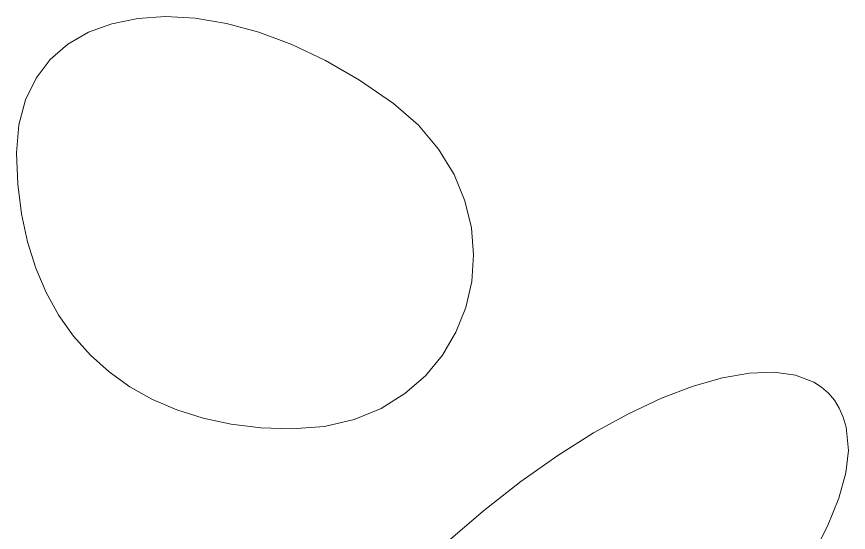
# Model space of a CAD drawing. Header units: millimetres. Extents: x -199 to 251, y -179 to 271.
# Drawn here: x 106.84 to 116.64, y 234.38 to 240.46 of the extents above; entities that cross this region are included whole.
import ezdxf

# ---------------------------------------------------------------- set-up
doc = ezdxf.new("R2010")
doc.units = ezdxf.units.MM
doc.header["$MEASUREMENT"] = 0
doc.layers.add('Camada 1', color=7, linetype='Continuous')

msp = doc.modelspace()

# ---------------------------------------------------------------- linework, layer by layer
at = {"layer": 'Camada 1', "color": 250, "lineweight": 18}
for points, knots in [([(111.9921, 238.5973), (111.9921, 238.5973), (111.8097, 238.896), (111.8097, 238.896), (111.8097, 238.896), (111.8097, 238.896), (111.5717, 239.1768), (111.5717, 239.1768), (111.5717, 239.1768), (111.5717, 239.1768), (111.2763, 239.434), (111.2763, 239.434), (111.2763, 239.434), (111.2763, 239.434), (110.8779, 239.7091), (110.8779, 239.7091), (110.8779, 239.7091), (110.8779, 239.7091), (110.4783, 239.9404), (110.4783, 239.9404), (110.4783, 239.9404), (110.4783, 239.9404), (110.0813, 240.1285), (110.0813, 240.1285), (110.0813, 240.1285), (110.0813, 240.1285), (109.6905, 240.2736), (109.6905, 240.2736), (109.6905, 240.2736), (109.6905, 240.2736), (109.3096, 240.3764), (109.3096, 240.3764), (109.3096, 240.3764), (109.3096, 240.3764), (108.9424, 240.4373), (108.9424, 240.4373), (108.9424, 240.4373), (108.9424, 240.4373), (108.5925, 240.4568), (108.5925, 240.4568), (108.5925, 240.4568), (108.5925, 240.4568), (108.2637, 240.4355), (108.2637, 240.4355), (108.2637, 240.4355), (108.2637, 240.4355), (107.9597, 240.3737), (107.9597, 240.3737), (107.9597, 240.3737), (107.9597, 240.3737), (107.6842, 240.272), (107.6842, 240.272), (107.6842, 240.272), (107.6842, 240.272), (107.4409, 240.1308), (107.4409, 240.1308), (107.4409, 240.1308), (107.4409, 240.1308), (107.2335, 239.9508), (107.2335, 239.9508), (107.2335, 239.9508), (107.2335, 239.9508), (107.0657, 239.7323), (107.0657, 239.7323), (107.0657, 239.7323), (107.0657, 239.7323), (106.9413, 239.4758), (106.9413, 239.4758), (106.9413, 239.4758), (106.9413, 239.4758), (106.8639, 239.1818), (106.8639, 239.1818), (106.8639, 239.1818), (106.8639, 239.1818), (106.8373, 238.8508), (106.8373, 238.8508), (106.8373, 238.8508), (106.8373, 238.8508), (106.8517, 238.4822), (106.8517, 238.4822), (106.8517, 238.4822), (106.8517, 238.4822), (106.8943, 238.1325), (106.8943, 238.1325), (106.8943, 238.1325), (106.8943, 238.1325), (106.9646, 237.8023), (106.9646, 237.8023), (106.9646, 237.8023), (106.9646, 237.8023), (107.0618, 237.4923), (107.0618, 237.4923), (107.0618, 237.4923), (107.0618, 237.4923), (107.1852, 237.2031), (107.1852, 237.2031), (107.1852, 237.2031), (107.1852, 237.2031), (107.3341, 236.9356), (107.3341, 236.9356), (107.3341, 236.9356), (107.3341, 236.9356), (107.508, 236.6902), (107.508, 236.6902), (107.508, 236.6902), (107.508, 236.6902), (107.706, 236.4678), (107.706, 236.4678), (107.706, 236.4678), (107.706, 236.4678), (107.9277, 236.269), (107.9277, 236.269), (107.9277, 236.269), (107.9277, 236.269), (108.1721, 236.0945), (108.1721, 236.0945), (108.1721, 236.0945), (108.1721, 236.0945), (108.4387, 235.945), (108.4387, 235.945), (108.4387, 235.945), (108.4387, 235.945), (108.7268, 235.8211), (108.7268, 235.8211), (108.7268, 235.8211), (108.7268, 235.8211), (109.0357, 235.7236), (109.0357, 235.7236), (109.0357, 235.7236), (109.0357, 235.7236), (109.3648, 235.653), (109.3648, 235.653), (109.3648, 235.653), (109.3648, 235.653), (109.7133, 235.6102), (109.7133, 235.6102), (109.7133, 235.6102), (109.7133, 235.6102), (110.0806, 235.5958), (110.0806, 235.5958), (110.0806, 235.5958), (110.0806, 235.5958), (110.4652, 235.6246), (110.4652, 235.6246), (110.4652, 235.6246), (110.4652, 235.6246), (110.8164, 235.7074), (110.8164, 235.7074), (110.8164, 235.7074), (110.8164, 235.7074), (111.1327, 235.8386), (111.1327, 235.8386), (111.1327, 235.8386), (111.1327, 235.8386), (111.4123, 236.0128), (111.4123, 236.0128), (111.4123, 236.0128), (111.4123, 236.0128), (111.6534, 236.2243), (111.6534, 236.2243), (111.6534, 236.2243), (111.6534, 236.2243), (111.8544, 236.4676), (111.8544, 236.4676), (111.8544, 236.4676), (111.8544, 236.4676), (112.0136, 236.7372), (112.0136, 236.7372), (112.0136, 236.7372), (112.0136, 236.7372), (112.1291, 237.0276), (112.1291, 237.0276), (112.1291, 237.0276), (112.1291, 237.0276), (112.1992, 237.3333), (112.1992, 237.3333), (112.1992, 237.3333), (112.1992, 237.3333), (112.2224, 237.6486), (112.2224, 237.6486), (112.2224, 237.6486), (112.2224, 237.6486), (112.1967, 237.968), (112.1967, 237.968), (112.1967, 237.968), (112.1967, 237.968), (112.1205, 238.2861), (112.1205, 238.2861), (112.1205, 238.2861), (112.1205, 238.2861), (111.9921, 238.5973), (111.9921, 238.5973)], [0, 0, 0, 0, 0.020408, 0.020408, 0.020408, 0.020408, 0.040816, 0.040816, 0.040816, 0.040816, 0.061224, 0.061224, 0.061224, 0.061224, 0.081633, 0.081633, 0.081633, 0.081633, 0.102041, 0.102041, 0.102041, 0.102041, 0.122449, 0.122449, 0.122449, 0.122449, 0.142857, 0.142857, 0.142857, 0.142857, 0.163265, 0.163265, 0.163265, 0.163265, 0.183673, 0.183673, 0.183673, 0.183673, 0.204082, 0.204082, 0.204082, 0.204082, 0.22449, 0.22449, 0.22449, 0.22449, 0.244898, 0.244898, 0.244898, 0.244898, 0.265306, 0.265306, 0.265306, 0.265306, 0.285714, 0.285714, 0.285714, 0.285714, 0.306122, 0.306122, 0.306122, 0.306122, 0.326531, 0.326531, 0.326531, 0.326531, 0.346939, 0.346939, 0.346939, 0.346939, 0.367347, 0.367347, 0.367347, 0.367347, 0.387755, 0.387755, 0.387755, 0.387755, 0.408163, 0.408163, 0.408163, 0.408163, 0.428571, 0.428571, 0.428571, 0.428571, 0.44898, 0.44898, 0.44898, 0.44898, 0.469388, 0.469388, 0.469388, 0.469388, 0.489796, 0.489796, 0.489796, 0.489796, 0.510204, 0.510204, 0.510204, 0.510204, 0.530612, 0.530612, 0.530612, 0.530612, 0.55102, 0.55102, 0.55102, 0.55102, 0.571429, 0.571429, 0.571429, 0.571429, 0.591837, 0.591837, 0.591837, 0.591837, 0.612245, 0.612245, 0.612245, 0.612245, 0.632653, 0.632653, 0.632653, 0.632653, 0.653061, 0.653061, 0.653061, 0.653061, 0.673469, 0.673469, 0.673469, 0.673469, 0.693878, 0.693878, 0.693878, 0.693878, 0.714286, 0.714286, 0.714286, 0.714286, 0.734694, 0.734694, 0.734694, 0.734694, 0.755102, 0.755102, 0.755102, 0.755102, 0.77551, 0.77551, 0.77551, 0.77551, 0.795918, 0.795918, 0.795918, 0.795918, 0.816327, 0.816327, 0.816327, 0.816327, 0.836735, 0.836735, 0.836735, 0.836735, 0.857143, 0.857143, 0.857143, 0.857143, 0.877551, 0.877551, 0.877551, 0.877551, 0.897959, 0.897959, 0.897959, 0.897959, 0.918367, 0.918367, 0.918367, 0.918367, 0.938776, 0.938776, 0.938776, 0.938776, 0.959184, 0.959184, 0.959184, 0.959184, 1, 1, 1, 1]), ([(115.7465, 233.346), (115.7465, 233.346), (115.9964, 233.726), (115.9964, 233.726), (115.9964, 233.726), (115.9964, 233.726), (116.2129, 234.0957), (116.2129, 234.0957), (116.2129, 234.0957), (116.2129, 234.0957), (116.3908, 234.4489), (116.3908, 234.4489), (116.3908, 234.4489), (116.3908, 234.4489), (116.5244, 234.7789), (116.5244, 234.7789), (116.5244, 234.7789), (116.5244, 234.7789), (116.6086, 235.0791), (116.6086, 235.0791), (116.6086, 235.0791), (116.6086, 235.0791), (116.6378, 235.343), (116.6378, 235.343), (116.6378, 235.343), (116.6378, 235.343), (116.6106, 235.6176), (116.6106, 235.6176), (116.6106, 235.6176), (116.6106, 235.6176), (116.5772, 235.7363), (116.5772, 235.7363), (116.5772, 235.7363), (116.5772, 235.7363), (116.5313, 235.8427), (116.5313, 235.8427), (116.5313, 235.8427), (116.5313, 235.8427), (116.4732, 235.937), (116.4732, 235.937), (116.4732, 235.937), (116.4732, 235.937), (116.4034, 236.0192), (116.4034, 236.0192), (116.4034, 236.0192), (116.4034, 236.0192), (116.3223, 236.0894), (116.3223, 236.0894), (116.3223, 236.0894), (116.3223, 236.0894), (116.2303, 236.1478), (116.2303, 236.1478), (116.2303, 236.1478), (116.2303, 236.1478), (116.0155, 236.2294), (116.0155, 236.2294), (116.0155, 236.2294), (116.0155, 236.2294), (115.7624, 236.2647), (115.7624, 236.2647), (115.7624, 236.2647), (115.7624, 236.2647), (115.4747, 236.2545), (115.4747, 236.2545), (115.4747, 236.2545), (115.4747, 236.2545), (115.1556, 236.1997), (115.1556, 236.1997), (115.1556, 236.1997), (115.1556, 236.1997), (114.8088, 236.101), (114.8088, 236.101), (114.8088, 236.101), (114.8088, 236.101), (114.4376, 235.9593), (114.4376, 235.9593), (114.4376, 235.9593), (114.4376, 235.9593), (114.0456, 235.7753), (114.0456, 235.7753), (114.0456, 235.7753), (114.0456, 235.7753), (113.6361, 235.5499), (113.6361, 235.5499), (113.6361, 235.5499), (113.6361, 235.5499), (113.2127, 235.2837), (113.2127, 235.2837), (113.2127, 235.2837), (113.2127, 235.2837), (112.7789, 234.9778), (112.7789, 234.9778), (112.7789, 234.9778), (112.7789, 234.9778), (112.338, 234.6327), (112.338, 234.6327), (112.338, 234.6327), (112.338, 234.6327), (111.8937, 234.2495), (111.8937, 234.2495), (111.8937, 234.2495), (111.8937, 234.2495), (111.4064, 233.7786), (111.4064, 233.7786), (111.4064, 233.7786), (111.4064, 233.7786), (110.9676, 233.2923), (110.9676, 233.2923), (110.9676, 233.2923), (110.9676, 233.2923), (110.5824, 232.7993), (110.5824, 232.7993), (110.5824, 232.7993), (110.5824, 232.7993), (110.2558, 232.3078), (110.2558, 232.3078), (110.2558, 232.3078), (110.2558, 232.3078), (109.9929, 231.8262), (109.9929, 231.8262), (109.9929, 231.8262), (109.9929, 231.8262), (109.7988, 231.3631), (109.7988, 231.3631), (109.7988, 231.3631), (109.7988, 231.3631), (109.7292, 231.141), (109.7292, 231.141), (109.7292, 231.141), (109.7292, 231.141), (109.6787, 230.9267), (109.6787, 230.9267), (109.6787, 230.9267), (109.6787, 230.9267), (109.6479, 230.7212), (109.6479, 230.7212), (109.6479, 230.7212), (109.6479, 230.7212), (109.6375, 230.5256), (109.6375, 230.5256), (109.6375, 230.5256), (109.6375, 230.5256), (109.6155, 230.1688), (109.6155, 230.1688), (109.6155, 230.1688), (109.6155, 230.1688), (109.5522, 229.801), (109.5522, 229.801), (109.5522, 229.801), (109.5522, 229.801), (109.4524, 229.4327), (109.4524, 229.4327), (109.4524, 229.4327), (109.4524, 229.4327), (109.3202, 229.0744), (109.3202, 229.0744), (109.3202, 229.0744), (109.3202, 229.0744), (109.1603, 228.7368), (109.1603, 228.7368), (109.1603, 228.7368), (109.1603, 228.7368), (108.9768, 228.4303), (108.9768, 228.4303), (108.9768, 228.4303), (108.9768, 228.4303), (108.7744, 228.1654), (108.7744, 228.1654), (108.7744, 228.1654), (108.7744, 228.1654), (108.5573, 227.9527), (108.5573, 227.9527), (108.5573, 227.9527), (108.5573, 227.9527), (108.3445, 227.7567), (108.3445, 227.7567), (108.3445, 227.7567), (108.3445, 227.7567), (108.154, 227.5394), (108.154, 227.5394), (108.154, 227.5394), (108.154, 227.5394), (107.9896, 227.3079), (107.9896, 227.3079), (107.9896, 227.3079), (107.9896, 227.3079), (107.8546, 227.0694), (107.8546, 227.0694), (107.8546, 227.0694), (107.8546, 227.0694), (107.7529, 226.8313), (107.7529, 226.8313), (107.7529, 226.8313), (107.7529, 226.8313), (107.6879, 226.6006), (107.6879, 226.6006), (107.6879, 226.6006), (107.6879, 226.6006), (107.6631, 226.3847), (107.6631, 226.3847), (107.6631, 226.3847), (107.6631, 226.3847), (107.6823, 226.1908), (107.6823, 226.1908), (107.6823, 226.1908), (107.6823, 226.1908), (107.7122, 226.1137), (107.7122, 226.1137), (107.7122, 226.1137), (107.7122, 226.1137), (107.7592, 226.0629), (107.7592, 226.0629), (107.7592, 226.0629), (107.7592, 226.0629), (107.8221, 226.0374), (107.8221, 226.0374), (107.8221, 226.0374), (107.8221, 226.0374), (107.9, 226.0365), (107.9, 226.0365), (107.9, 226.0365), (107.9, 226.0365), (107.9918, 226.0595), (107.9918, 226.0595), (107.9918, 226.0595), (107.9918, 226.0595), (108.0966, 226.1056), (108.0966, 226.1056), (108.0966, 226.1056), (108.0966, 226.1056), (108.3412, 226.2641), (108.3412, 226.2641), (108.3412, 226.2641), (108.3412, 226.2641), (108.6256, 226.506), (108.6256, 226.506), (108.6256, 226.506), (108.6256, 226.506), (108.9417, 226.8251), (108.9417, 226.8251), (108.9417, 226.8251), (108.9417, 226.8251), (109.2817, 227.2154), (109.2817, 227.2154), (109.2817, 227.2154), (109.2817, 227.2154), (109.6375, 227.6708), (109.6375, 227.6708), (109.6375, 227.6708), (109.6375, 227.6708), (110.0137, 228.1521), (110.0137, 228.1521), (110.0137, 228.1521), (110.0137, 228.1521), (110.4122, 228.6169), (110.4122, 228.6169), (110.4122, 228.6169), (110.4122, 228.6169), (110.8211, 229.054), (110.8211, 229.054), (110.8211, 229.054), (110.8211, 229.054), (111.228, 229.4522), (111.228, 229.4522), (111.228, 229.4522), (111.228, 229.4522), (111.621, 229.7999), (111.621, 229.7999), (111.621, 229.7999), (111.621, 229.7999), (111.9878, 230.086), (111.9878, 230.086), (111.9878, 230.086), (111.9878, 230.086), (112.3163, 230.2991), (112.3163, 230.2991), (112.3163, 230.2991), (112.3163, 230.2991), (112.5944, 230.4279), (112.5944, 230.4279), (112.5944, 230.4279), (112.5944, 230.4279), (112.8823, 230.5495), (112.8823, 230.5495), (112.8823, 230.5495), (112.8823, 230.5495), (113.1906, 230.7264), (113.1906, 230.7264), (113.1906, 230.7264), (113.1906, 230.7264), (113.514, 230.952), (113.514, 230.952), (113.514, 230.952), (113.514, 230.952), (113.847, 231.2197), (113.847, 231.2197), (113.847, 231.2197), (113.847, 231.2197), (114.1842, 231.5231), (114.1842, 231.5231), (114.1842, 231.5231), (114.1842, 231.5231), (114.5204, 231.8557), (114.5204, 231.8557), (114.5204, 231.8557), (114.5204, 231.8557), (114.8501, 232.2108), (114.8501, 232.2108), (114.8501, 232.2108), (114.8501, 232.2108), (115.1679, 232.5819), (115.1679, 232.5819), (115.1679, 232.5819), (115.1679, 232.5819), (115.4685, 232.9624), (115.4685, 232.9624), (115.4685, 232.9624), (115.4685, 232.9624), (115.7465, 233.346), (115.7465, 233.346)], [0, 0, 0, 0, 0.012346, 0.012346, 0.012346, 0.012346, 0.024691, 0.024691, 0.024691, 0.024691, 0.037037, 0.037037, 0.037037, 0.037037, 0.049383, 0.049383, 0.049383, 0.049383, 0.061728, 0.061728, 0.061728, 0.061728, 0.074074, 0.074074, 0.074074, 0.074074, 0.08642, 0.08642, 0.08642, 0.08642, 0.098765, 0.098765, 0.098765, 0.098765, 0.111111, 0.111111, 0.111111, 0.111111, 0.123457, 0.123457, 0.123457, 0.123457, 0.135802, 0.135802, 0.135802, 0.135802, 0.148148, 0.148148, 0.148148, 0.148148, 0.160494, 0.160494, 0.160494, 0.160494, 0.17284, 0.17284, 0.17284, 0.17284, 0.185185, 0.185185, 0.185185, 0.185185, 0.197531, 0.197531, 0.197531, 0.197531, 0.209877, 0.209877, 0.209877, 0.209877, 0.222222, 0.222222, 0.222222, 0.222222, 0.234568, 0.234568, 0.234568, 0.234568, 0.246914, 0.246914, 0.246914, 0.246914, 0.259259, 0.259259, 0.259259, 0.259259, 0.271605, 0.271605, 0.271605, 0.271605, 0.283951, 0.283951, 0.283951, 0.283951, 0.296296, 0.296296, 0.296296, 0.296296, 0.308642, 0.308642, 0.308642, 0.308642, 0.320988, 0.320988, 0.320988, 0.320988, 0.333333, 0.333333, 0.333333, 0.333333, 0.345679, 0.345679, 0.345679, 0.345679, 0.358025, 0.358025, 0.358025, 0.358025, 0.37037, 0.37037, 0.37037, 0.37037, 0.382716, 0.382716, 0.382716, 0.382716, 0.395062, 0.395062, 0.395062, 0.395062, 0.407407, 0.407407, 0.407407, 0.407407, 0.419753, 0.419753, 0.419753, 0.419753, 0.432099, 0.432099, 0.432099, 0.432099, 0.444444, 0.444444, 0.444444, 0.444444, 0.45679, 0.45679, 0.45679, 0.45679, 0.469136, 0.469136, 0.469136, 0.469136, 0.481481, 0.481481, 0.481481, 0.481481, 0.493827, 0.493827, 0.493827, 0.493827, 0.506173, 0.506173, 0.506173, 0.506173, 0.518519, 0.518519, 0.518519, 0.518519, 0.530864, 0.530864, 0.530864, 0.530864, 0.54321, 0.54321, 0.54321, 0.54321, 0.555556, 0.555556, 0.555556, 0.555556, 0.567901, 0.567901, 0.567901, 0.567901, 0.580247, 0.580247, 0.580247, 0.580247, 0.592593, 0.592593, 0.592593, 0.592593, 0.604938, 0.604938, 0.604938, 0.604938, 0.617284, 0.617284, 0.617284, 0.617284, 0.62963, 0.62963, 0.62963, 0.62963, 0.641975, 0.641975, 0.641975, 0.641975, 0.654321, 0.654321, 0.654321, 0.654321, 0.666667, 0.666667, 0.666667, 0.666667, 0.679012, 0.679012, 0.679012, 0.679012, 0.691358, 0.691358, 0.691358, 0.691358, 0.703704, 0.703704, 0.703704, 0.703704, 0.716049, 0.716049, 0.716049, 0.716049, 0.728395, 0.728395, 0.728395, 0.728395, 0.740741, 0.740741, 0.740741, 0.740741, 0.753086, 0.753086, 0.753086, 0.753086, 0.765432, 0.765432, 0.765432, 0.765432, 0.777778, 0.777778, 0.777778, 0.777778, 0.790123, 0.790123, 0.790123, 0.790123, 0.802469, 0.802469, 0.802469, 0.802469, 0.814815, 0.814815, 0.814815, 0.814815, 0.82716, 0.82716, 0.82716, 0.82716, 0.839506, 0.839506, 0.839506, 0.839506, 0.851852, 0.851852, 0.851852, 0.851852, 0.864198, 0.864198, 0.864198, 0.864198, 0.876543, 0.876543, 0.876543, 0.876543, 0.888889, 0.888889, 0.888889, 0.888889, 0.901235, 0.901235, 0.901235, 0.901235, 0.91358, 0.91358, 0.91358, 0.91358, 0.925926, 0.925926, 0.925926, 0.925926, 0.938272, 0.938272, 0.938272, 0.938272, 0.950617, 0.950617, 0.950617, 0.950617, 0.962963, 0.962963, 0.962963, 0.962963, 0.975309, 0.975309, 0.975309, 0.975309, 1, 1, 1, 1])]:
    msp.add_open_spline(points, degree=3, knots=knots, dxfattribs=at)

doc.saveas('drawing.dxf')
